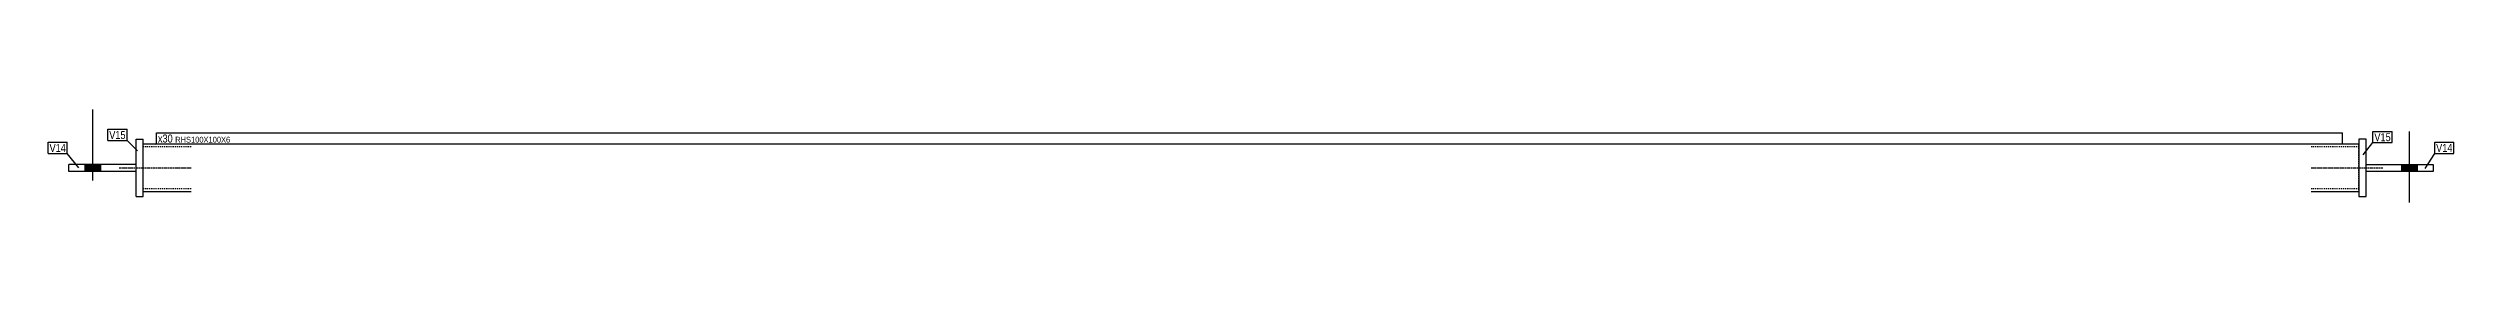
# Model space of a CAD drawing. Header units: millimetres. Extents: x 12 to 15567, y 0 to 373.
# Drawn here: x 12 to 5034, y 0 to 195 of the extents above; entities that cross this region are included whole.
import ezdxf

# ---------------------------------------------------------------- set-up
doc = ezdxf.new("R2010")
doc.units = ezdxf.units.MM
doc.linetypes.add('DXK_LINE_DOT2', pattern=[3.9198, 1.9599, -1.9599])
doc.linetypes.add('DXK_LINE_DOT3', pattern=[5.9187, 2.979, -0.9799, 0.9799, -0.9799])
doc.layers.add('STÅL', color=7, linetype='Continuous')
doc.layers.add('TEKST', color=7, linetype='Continuous')
doc.styles.add('Arial Narrow', font='ARIALN.TTF', dxfattribs={"height": 0.2})

msp = doc.modelspace()

# ---------------------------------------------------------------- hatches: boundary and pattern name
at = {"layer": 'STÅL', "linetype": 'Continuous'}
for points in [[(89, 64.5), (122, 64.5), (122, 79.5), (89, 79.5)], [(4957, 79.5), (4924, 79.5), (4924, 64.5), (4957, 64.5)]]:
    msp.add_hatch(color=96, dxfattribs=at).paths.add_polyline_path(points)

# ---------------------------------------------------------------- linework, layer by layer
at = {"layer": 'STÅL', "color": 96, "linetype": 'Continuous'}
for p, q in [((105.5, 45.5), (105.5, 194.5)), ((4940.5, 148.5), (4940.5, -0.5)), ((89, 64.5), (89, 79.5)), ((122, 64.5), (122, 79.5)), ((4924, 79.5), (4924, 64.5)), ((4957, 79.5), (4957, 64.5))]:
    msp.add_line(p, q, dxfattribs=at)
at = {"layer": 'STÅL', "color": 2, "linetype": 'Continuous'}
for p, q in [((195.5, 12), (195.5, 132)), ((195.5, 132), (210.5, 132)), ((210.5, 12), (210.5, 132)), ((310.5, 122), (210.5, 122)), ((4835.5, 122), (4735.5, 122)), ((4835.5, 132), (4835.5, 12)), ((4850.5, 132), (4835.5, 132)), ((4850.5, 12), (4850.5, 132)), ((55.5, 64.5), (55.5, 79.5)), ((195.5, 79.5), (55.5, 79.5)), ((195.5, 64.5), (55.5, 64.5)), ((4850.5, 79.5), (4990.5, 79.5)), ((4990.5, 64.5), (4850.5, 64.5)), ((4990.5, 79.5), (4990.5, 64.5)), ((195.5, 12), (210.5, 12)), ((310.5, 22), (210.5, 22)), ((4835.5, 22), (4735.5, 22)), ((4835.5, 12), (4850.5, 12))]:
    msp.add_line(p, q, dxfattribs=at)
at = {"layer": 'STÅL', "color": 7, "linetype": 'DXK_LINE_DOT2'}
for p, q in [((210.5, 22), (210.5, 122)), ((310.5, 116), (210.5, 116)), ((4835.5, 116), (4735.5, 116)), ((4835.5, 22), (4835.5, 122)), ((195.5, 64.5), (195.5, 79.5)), ((4850.5, 64.5), (4850.5, 79.5)), ((310.5, 28), (210.5, 28)), ((4835.5, 28), (4735.5, 28))]:
    msp.add_line(p, q, dxfattribs=at)
at = {"layer": 'STÅL', "color": 7, "linetype": 'DXK_LINE_DOT3'}
for p, q in [((160.5, 72), (310.5, 72)), ((4735.5, 72), (4885.5, 72))]:
    msp.add_line(p, q, dxfattribs=at)

# ---------------------------------------------------------------- wipeouts: each hides what was drawn before it
at = {"color": 0}
for points in [[(49.1, 105.3), (49.1, 122.8), (15, 122.8), (15, 105.3)], [(5030.6, 105.5), (5030.6, 123), (4996.5, 123), (4996.5, 105.5)]]:
    msp.add_wipeout(points, dxfattribs=at).dxf.layer = 'TEKST'

# ---------------------------------------------------------------- next in the draw order: wipeouts: each hides what was drawn before it
for points in [[(49.1, 105.3), (49.1, 122.8), (15, 122.8), (15, 105.3)], [(173.7, 132.6), (173.7, 150.1), (139.6, 150.1), (139.6, 132.6)], [(272.1, 125.2), (272.1, 142.7), (241.2, 142.7), (241.2, 125.2)], [(4901.7, 128), (4901.7, 145.5), (4867.6, 145.5), (4867.6, 128)], [(5030.6, 105.5), (5030.6, 123), (4996.5, 123), (4996.5, 105.5)]]:
    msp.add_wipeout(points, dxfattribs=at).dxf.layer = 'TEKST'

# ---------------------------------------------------------------- next in the draw order: linework, layer by layer
at = {"layer": 'TEKST', "color": 7, "linetype": 'Continuous'}
for p, q in [((12, 125.8), (52.1, 125.8)), ((12, 102.3), (12, 125.8)), ((12, 102.3), (52.1, 102.3)), ((52.1, 102.3), (52.1, 125.8)), ((76.2, 72.1), (52.1, 102.3)), ((4973.3, 70.9), (4993.5, 102.5)), ((4993.5, 126), (5033.6, 126)), ((4993.5, 102.5), (4993.5, 126)), ((4993.5, 102.5), (5033.6, 102.5)), ((5033.6, 102.5), (5033.6, 126))]:
    msp.add_line(p, q, dxfattribs=at)

# ---------------------------------------------------------------- next in the draw order: texts
at = {"layer": 'TEKST', "color": 3, "style": 'Arial Narrow'}
for p in [(15, 105.3), (4996.5, 105.5)]:
    msp.add_text('V14', height=16.7, dxfattribs=at).set_placement(p)

# ---------------------------------------------------------------- next in the draw order: wipeouts: each hides what was drawn before it
at = {"color": 0}
for points in [[(173.7, 132.6), (173.7, 150.1), (139.6, 150.1), (139.6, 132.6)], [(272.1, 125.2), (272.1, 142.7), (241.2, 142.7), (241.2, 125.2)], [(4901.7, 128), (4901.7, 145.5), (4867.6, 145.5), (4867.6, 128)]]:
    msp.add_wipeout(points, dxfattribs=at).dxf.layer = 'TEKST'

# ---------------------------------------------------------------- next in the draw order: linework, layer by layer
at = {"layer": 'TEKST', "color": 7, "linetype": 'Continuous'}
for p, q in [((136.6, 153.1), (176.7, 153.1)), ((136.6, 129.6), (136.6, 153.1)), ((176.7, 129.6), (176.7, 153.1)), ((136.6, 129.6), (176.7, 129.6)), ((198.8, 107.7), (176.7, 129.6)), ((236.7, 122), (238.2, 122.2)), ((238.2, 122.2), (238.2, 145.7)), ((4844.4, 99.1), (4864.6, 125)), ((4864.6, 148.5), (4904.7, 148.5)), ((4864.6, 125), (4864.6, 148.5)), ((4864.6, 125), (4904.7, 125)), ((4904.7, 125), (4904.7, 148.5))]:
    msp.add_line(p, q, dxfattribs=at)

# ---------------------------------------------------------------- next in the draw order: texts
at = {"layer": 'TEKST', "color": 3, "style": 'Arial Narrow'}
for p in [(139.6, 132.6), (4867.6, 128)]:
    msp.add_text('V15', height=16.7, dxfattribs=at).set_placement(p)

# ---------------------------------------------------------------- next in the draw order: wipeouts: each hides what was drawn before it
at = {"color": 0}
msp.add_wipeout([(4797.8, 125.2), (4797.8, 137.7), (277.3, 137.7), (277.3, 125.2)], dxfattribs=at).dxf.layer = 'TEKST'

# ---------------------------------------------------------------- next in the draw order: wipeouts: each hides what was drawn before it
msp.add_wipeout([(4797.8, 125.2), (4797.8, 137.7), (277.3, 137.7), (277.3, 125.2)], dxfattribs=at).dxf.layer = 'TEKST'

# ---------------------------------------------------------------- next in the draw order: linework, layer by layer
at = {"layer": 'TEKST', "color": 7, "linetype": 'Continuous'}
for p, q in [((238.2, 145.7), (4800.8, 145.7)), ((238.2, 122.2), (4800.8, 122.2)), ((4800.8, 122.2), (4800.8, 145.7))]:
    msp.add_line(p, q, dxfattribs=at)

# ---------------------------------------------------------------- next in the draw order: texts
at = {"layer": 'TEKST', "color": 3, "style": 'Arial Narrow'}
for s, height, p in [('x30', 16.7, (241.2, 125.2)), ('RHS100X100X6', 11.93, (277.3, 125.2))]:
    msp.add_text(s, height=height, dxfattribs=at).set_placement(p)

doc.saveas('drawing.dxf')
